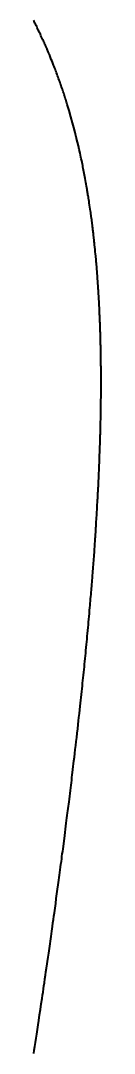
# Model space of a CAD drawing. Header units: millimetres. Extents: x 15 to 415, y 5 to 292.
# Drawn here: x 97.41 to 97.88, y 239.16 to 246.37 of the extents above; entities that cross this region are included whole.
import ezdxf

# ---------------------------------------------------------------- set-up
doc = ezdxf.new("R2010")
doc.units = ezdxf.units.MM
doc.layers.add('Geometries', color=7, linetype='Continuous')

msp = doc.modelspace()

# ---------------------------------------------------------------- linework, layer by layer
at = {"layer": 'Geometries', "linetype": 'Continuous', "lineweight": 40, "flags": 128}
msp.add_lwpolyline([(97.4106, 239.1629), (97.4139, 239.1842), (97.418, 239.2115), (97.4222, 239.2394), (97.4265, 239.2681), (97.4309, 239.2974), (97.4356, 239.3289), (97.4405, 239.3611), (97.4453, 239.3933), (97.451, 239.432), (97.4566, 239.4701), (97.4622, 239.5077), (97.4677, 239.5448), (97.471, 239.5679), (97.4744, 239.5907), (97.4777, 239.613), (97.4808, 239.6349), (97.484, 239.6563), (97.4877, 239.6824), (97.4914, 239.7077), (97.495, 239.7324), (97.4985, 239.7568), (97.5096, 239.8339), (97.5116, 239.8482), (97.5137, 239.8631), (97.5159, 239.8785), (97.5182, 239.8945), (97.5205, 239.911), (97.523, 239.9282), (97.5255, 239.9458), (97.5278, 239.9625), (97.5302, 239.9797), (97.5327, 239.9973), (97.5352, 240.0149), (97.5376, 240.0322), (97.54, 240.0491), (97.5434, 240.0738), (97.5467, 240.0978), (97.55, 240.1211), (97.5531, 240.1436), (97.5554, 240.1607), (97.5577, 240.1774), (97.56, 240.1937), (97.5622, 240.2097), (97.5667, 240.243), (97.5712, 240.2758), (97.5756, 240.308), (97.5799, 240.3398), (97.5841, 240.3715), (97.5865, 240.3894), (97.5889, 240.4073), (97.5913, 240.4252), (97.5938, 240.4435), (97.5963, 240.4626), (97.5989, 240.4825), (97.6017, 240.5031), (97.6039, 240.5198), (97.6061, 240.537), (97.6084, 240.5546), (97.6108, 240.5727), (97.6132, 240.591), (97.6225, 240.6628), (97.6252, 240.6842), (97.628, 240.7056), (97.6307, 240.727), (97.6334, 240.7482), (97.636, 240.7687), (97.6385, 240.7884), (97.6408, 240.8066), (97.643, 240.8241), (97.6452, 240.8409), (97.6472, 240.8571), (97.6491, 240.8727), (97.651, 240.888), (97.653, 240.9034), (97.6549, 240.9188), (97.6573, 240.9383), (97.6597, 240.9578), (97.6621, 240.9773), (97.6645, 240.997), (97.6669, 241.0171), (97.669, 241.0343), (97.6711, 241.0518), (97.6733, 241.0697), (97.6755, 241.0879), (97.6777, 241.1062), (97.6798, 241.1241), (97.6823, 241.1447), (97.6847, 241.1649), (97.687, 241.1845), (97.6893, 241.2041), (97.6924, 241.23), (97.6955, 241.2566), (97.6986, 241.2838), (97.7018, 241.3117), (97.7051, 241.3402), (97.7084, 241.3688), (97.7117, 241.3981), (97.715, 241.4279), (97.7184, 241.4584), (97.7212, 241.4833), (97.724, 241.5087), (97.7268, 241.5345), (97.7297, 241.5608), (97.7325, 241.5871), (97.7348, 241.6075), (97.7369, 241.6279), (97.7391, 241.6481), (97.7412, 241.6682), (97.7433, 241.688), (97.7455, 241.7085), (97.7475, 241.7283), (97.7495, 241.7477), (97.7515, 241.7664), (97.7534, 241.7847), (97.7552, 241.8025), (97.7573, 241.8229), (97.7593, 241.8427), (97.7612, 241.862), (97.7631, 241.8806), (97.7649, 241.8993), (97.7668, 241.9183), (97.7687, 241.9374), (97.7706, 241.9567), (97.7725, 241.9762), (97.7744, 241.996), (97.7763, 242.0164), (97.7781, 242.0354), (97.78, 242.0549), (97.7818, 242.0749), (97.7837, 242.0951), (97.7856, 242.1153), (97.7874, 242.1355), (97.7893, 242.1556), (97.791, 242.1742), (97.7927, 242.1933), (97.7944, 242.213), (97.7962, 242.2331), (97.798, 242.2538), (97.7999, 242.2751), (97.8012, 242.2898), (97.8025, 242.3049), (97.8038, 242.3204), (97.8051, 242.3362), (97.8064, 242.3521), (97.8077, 242.3672), (97.8089, 242.3816), (97.8101, 242.3955), (97.8111, 242.4089), (97.8124, 242.424), (97.8136, 242.4388), (97.8147, 242.4531), (97.8158, 242.4671), (97.8169, 242.4807), (97.8179, 242.494), (97.8202, 242.5232), (97.8224, 242.5521), (97.8246, 242.5808), (97.8267, 242.6092), (97.8288, 242.6373), (97.8308, 242.6653), (97.832, 242.6836), (97.8333, 242.7017), (97.8346, 242.7198), (97.8358, 242.7382), (97.8365, 242.7481), (97.8372, 242.7581), (97.8379, 242.7683), (97.8385, 242.7786), (97.8392, 242.7891), (97.8399, 242.7999), (97.8406, 242.8102), (97.8413, 242.8211), (97.842, 242.8324), (97.8428, 242.8441), (97.8435, 242.8564), (97.8443, 242.8687), (97.8461, 242.8975), (97.8478, 242.9259), (97.8507, 242.976), (97.8534, 243.026), (97.8541, 243.0385), (97.8547, 243.051), (97.8554, 243.0635), (97.856, 243.076), (97.8567, 243.0885), (97.8573, 243.1004), (97.8578, 243.1117), (97.8584, 243.1224), (97.8588, 243.1315), (97.8592, 243.1401), (97.8596, 243.1484), (97.86, 243.1566), (97.8604, 243.1647), (97.8608, 243.1728), (97.8611, 243.1809), (97.8617, 243.1927), (97.8622, 243.2043), (97.8627, 243.2163), (97.8633, 243.2288), (97.8638, 243.2418), (97.8644, 243.2555), (97.8647, 243.264), (97.8651, 243.2731), (97.8655, 243.2827), (97.8659, 243.2928), (97.8663, 243.3034), (97.8667, 243.3145), (97.8671, 243.326), (97.8676, 243.3373), (97.8684, 243.3623), (97.8693, 243.3868), (97.8696, 243.3961), (97.8699, 243.405), (97.8701, 243.4133), (97.8704, 243.4211), (97.8706, 243.4285), (97.8708, 243.4354), (97.871, 243.4417), (97.8712, 243.4475), (97.8714, 243.4533), (97.8715, 243.459), (97.8717, 243.4647), (97.8719, 243.4717), (97.8721, 243.4787), (97.8723, 243.4856), (97.8724, 243.4925), (97.8726, 243.4994), (97.8728, 243.5066), (97.873, 243.514), (97.8732, 243.522), (97.8734, 243.5304), (97.8736, 243.5394), (97.8738, 243.5489), (97.8741, 243.5613), (97.8744, 243.5741), (97.8747, 243.5875), (97.8749, 243.6013), (97.8751, 243.6102), (97.8752, 243.6188), (97.8754, 243.6269), (97.8755, 243.6345), (97.8756, 243.6416), (97.8757, 243.6477), (97.8758, 243.6534), (97.8759, 243.6587), (97.876, 243.664), (97.8761, 243.6695), (97.8761, 243.6753), (97.8762, 243.6813), (97.8763, 243.6899), (97.8764, 243.6989), (97.8766, 243.7084), (97.8767, 243.7183), (97.8768, 243.7289), (97.8769, 243.7397), (97.877, 243.7501), (97.877, 243.76), (97.8771, 243.7695), (97.8772, 243.7784), (97.8772, 243.7869), (97.8773, 243.7978), (97.8773, 243.8092), (97.8773, 243.8212), (97.8774, 243.8337), (97.8774, 243.8465), (97.8774, 243.859), (97.8774, 243.8711), (97.8773, 243.8831), (97.8773, 243.8946), (97.8773, 243.9055), (97.8772, 243.9103), (97.8772, 243.9151), (97.8772, 243.9197), (97.8772, 243.9244), (97.8771, 243.9295), (97.8771, 243.9346), (97.8771, 243.94), (97.877, 243.9459), (97.877, 243.9522), (97.8769, 243.9589), (97.8768, 243.966), (97.8768, 243.9733), (97.8767, 243.9826), (97.8766, 243.9912), (97.8765, 243.999), (97.8764, 244.006), (97.8763, 244.0123), (97.8762, 244.0178), (97.8762, 244.0227), (97.8761, 244.0276), (97.8759, 244.0431), (97.8758, 244.0468), (97.8757, 244.0505), (97.8757, 244.0543), (97.8756, 244.0582), (97.8755, 244.0627), (97.8754, 244.0676), (97.8753, 244.0731), (97.8752, 244.0791), (97.8751, 244.0856), (97.875, 244.0919), (97.8748, 244.0985), (97.8747, 244.1055), (97.8745, 244.1122), (97.8744, 244.1186), (97.8742, 244.1245), (97.8741, 244.1301), (97.874, 244.1352), (97.8738, 244.1407), (97.8737, 244.1456), (97.8736, 244.15), (97.8735, 244.1542), (97.8734, 244.1584), (97.8733, 244.1625), (97.8731, 244.1666), (97.873, 244.1712), (97.8729, 244.1757), (97.8728, 244.1802), (97.8726, 244.1848), (97.8725, 244.1897), (97.8723, 244.1954), (97.8721, 244.2016), (97.8719, 244.2082), (97.8717, 244.2152), (97.8714, 244.2227), (97.8712, 244.2305), (97.8709, 244.2392), (97.8706, 244.2474), (97.8703, 244.2552), (97.87, 244.2625), (97.8697, 244.2707), (97.8694, 244.2782), (97.8692, 244.2854), (97.8689, 244.2926), (97.8686, 244.2995), (97.8683, 244.3064), (97.868, 244.3139), (97.8676, 244.3219), (97.8673, 244.3304), (97.8669, 244.3395), (97.8664, 244.349), (97.866, 244.3588), (97.8655, 244.3688), (97.8649, 244.3799), (97.8644, 244.3913), (97.8638, 244.4026), (97.8632, 244.4134), (97.8627, 244.4234), (97.8622, 244.4328), (97.8617, 244.4418), (97.8611, 244.4508), (97.8606, 244.4598), (97.8601, 244.4691), (97.8595, 244.4789), (97.8588, 244.4892), (97.8581, 244.5002), (97.8574, 244.5113), (97.8567, 244.5227), (97.8559, 244.5338), (97.8552, 244.5449), (97.8544, 244.5556), (97.8537, 244.5659), (97.853, 244.5757), (97.8523, 244.585), (97.8517, 244.5941), (97.8509, 244.6037), (97.8502, 244.6133), (97.8494, 244.6233), (97.8486, 244.6338), (97.8477, 244.6447), (97.8468, 244.6561), (97.8459, 244.6664), (97.845, 244.677), (97.844, 244.6881), (97.8431, 244.6989), (97.8422, 244.7091), (97.8413, 244.7187), (97.8405, 244.7277), (97.839, 244.7436), (97.8375, 244.759), (97.836, 244.7741), (97.8344, 244.7903), (97.8327, 244.8068), (97.832, 244.8135), (97.8313, 244.8203), (97.8305, 244.8275), (97.8297, 244.8351), (97.8288, 244.8434), (97.8278, 244.8521), (97.8268, 244.8612), (97.8258, 244.8702), (97.8248, 244.8792), (97.8238, 244.8881), (97.8228, 244.8968), (97.8218, 244.9049), (97.8209, 244.9124), (97.8201, 244.9194), (97.8193, 244.9258), (97.8185, 244.9321), (97.8177, 244.9384), (97.8169, 244.9448), (97.8158, 244.9537), (97.8147, 244.9628), (97.8134, 244.9722), (97.8122, 244.9821), (97.8108, 244.9927), (97.8094, 245.0028), (97.8081, 245.0125), (97.8067, 245.0225), (97.8053, 245.0328), (97.8038, 245.0433), (97.802, 245.0564), (97.8, 245.0703), (97.7978, 245.0849), (97.7955, 245.1002), (97.7939, 245.1108), (97.7923, 245.121), (97.7908, 245.1308), (97.7893, 245.1402), (97.7879, 245.1491), (97.7866, 245.1574), (97.7854, 245.1648), (97.7842, 245.1718), (97.7831, 245.1788), (97.7819, 245.1858), (97.7807, 245.1929), (97.7787, 245.2046), (97.7766, 245.2171), (97.7743, 245.2301), (97.772, 245.2432), (97.7697, 245.2563), (97.7673, 245.2694), (97.7649, 245.2825), (97.7626, 245.2945), (97.7604, 245.3065), (97.7582, 245.318), (97.7561, 245.3288), (97.754, 245.3395), (97.7519, 245.3501), (97.7498, 245.3606), (97.7476, 245.3715), (97.7452, 245.3829), (97.7428, 245.3949), (97.7401, 245.4075), (97.7374, 245.4204), (97.7346, 245.4333), (97.7318, 245.4462), (97.7259, 245.4727), (97.7199, 245.4987), (97.7139, 245.5244), (97.7056, 245.5585), (97.6972, 245.5921), (97.6886, 245.6254), (97.6799, 245.6583), (97.6679, 245.7015), (97.6556, 245.7442), (97.6431, 245.7862), (97.6402, 245.7954), (97.6374, 245.8045), (97.6346, 245.8136), (97.6317, 245.8227), (97.6288, 245.8319), (97.6258, 245.8414), (97.6233, 245.8493), (97.6206, 245.8575), (97.6177, 245.8663), (97.6147, 245.8755), (97.6117, 245.8844), (97.6088, 245.8931), (97.6049, 245.9046), (97.6012, 245.9155), (97.5976, 245.9261), (97.5939, 245.9367), (97.5901, 245.9474), (97.5864, 245.958), (97.5826, 245.9686), (97.5791, 245.9783), (97.5756, 245.988), (97.572, 245.9977), (97.5684, 246.0075), (97.5647, 246.0174), (97.5608, 246.0279), (97.5577, 246.036), (97.5545, 246.0444), (97.5512, 246.0529), (97.548, 246.0611), (97.545, 246.0688), (97.5422, 246.0759), (97.5395, 246.0827), (97.537, 246.0892), (97.5317, 246.1022), (97.5265, 246.1151), (97.5212, 246.1281), (97.5174, 246.1372), (97.5136, 246.1464), (97.5097, 246.1556), (97.5073, 246.1613), (97.5048, 246.1672), (97.5022, 246.1734), (97.4992, 246.1802), (97.4954, 246.1891), (97.4915, 246.198), (97.4878, 246.2066), (97.4841, 246.2149), (97.4805, 246.2228), (97.4771, 246.2305), (97.473, 246.2395), (97.4689, 246.2486), (97.4648, 246.2577), (97.4603, 246.2673), (97.4557, 246.2772), (97.4521, 246.285), (97.4485, 246.2925), (97.4451, 246.2998), (97.4418, 246.3066), (97.4387, 246.313), (97.4344, 246.322), (97.4303, 246.3305), (97.4262, 246.3388), (97.422, 246.3472), (97.4177, 246.356), (97.4151, 246.3611), (97.4124, 246.3665), (97.4094, 246.3725)], dxfattribs=at)

doc.saveas('drawing.dxf')
